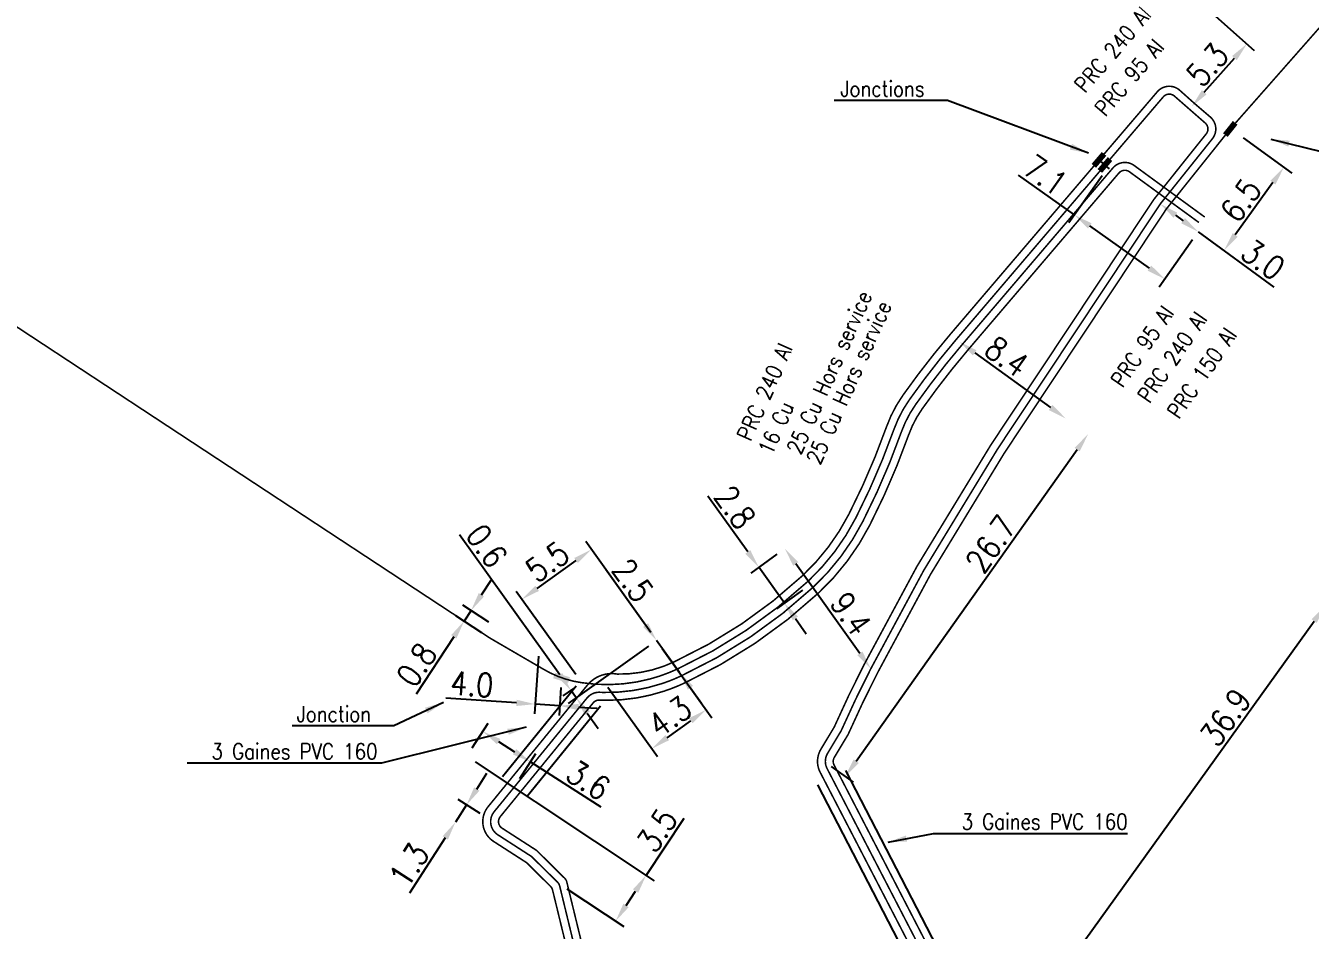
# Model space of a CAD drawing. Header units: millimetres. Extents: x 200000 to 200484, y 53266 to 53990.
# Drawn here: x 200071.4 to 200153.1, y 53547.8 to 53605.3 of the extents above; entities that cross this region are included whole.
import ezdxf
from ezdxf.enums import TextEntityAlignment as Align

# ---------------------------------------------------------------- set-up
doc = ezdxf.new("R2010")
doc.units = ezdxf.units.MM
doc.header["$PDMODE"] = 34
doc.layers.get('0').update_dxf_attribs({"linetype": 'CONTINUOUS'})
doc.layers.get('DEFPOINTS').update_dxf_attribs({"linetype": 'CONTINUOUS'})
for name, color, linetype in [('M_130', 3, 'M_ST_15'), ('M_300', 7, 'CONTINUOUS'), ('M_400', 7, 'CONTINUOUS'), ('M_908', 252, 'CONTINUOUS')]:
    doc.layers.add(name, color=color, linetype=linetype)
doc.styles.get("Standard").update_dxf_attribs({"font": 'romans.shx', "width": 0.85})
doc.linetypes.add('M_ST_15', pattern='A,5,-0.3,["XX",Standard,S=1,R=0,X=0,Y=-0.5],-2.5', length=7.8)
doc.linetypes.add('MT_HS', pattern='A,2,-1,["E",Standard,S=0.85,R=0,X=-0.27,Y=-0.4],-1', length=4)
doc.dimstyles.get("Standard").update_dxf_attribs({"dimtxt": 1.5, "dimasz": 1.2, "dimexe": 0.625, "dimexo": 0.625, "dimgap": 0.25, "dimtad": 1, "dimdec": 1, "dimzin": 0, "dimdsep": 46, "dimtxsty": 'Standard', "dimcen": -0.5, "dimadec": 0, "dimazin": 0, "dimtfac": 1, "dimtdec": 1, "dimtmove": 0, "dimatfit": 3, "dimfxl": 0, "dimtolj": 1, "dimtzin": 0, "dimarcsym": 0})

# ---------------------------------------------------------------- blocks, each defined once
blk = doc.blocks.new('*D8')
at = {"layer": 'DEFPOINTS', "color": 0, "linetype": 'Continuous', "transparency": 16777216}
for p in [(200154.055, 53568.433), (200154.055, 53568.433), (200132.52, 53538.468)]:
    blk.add_point(p, dxfattribs=at)
at = {"layer": 'M_130', "color": 0, "linetype": 'Continuous', "lineweight": -2, "transparency": 16777216}
blk.add_line((200133.22, 53539.443), (200153.355, 53567.458), dxfattribs=at)
at = {"layer": 'M_130', "color": 0, "linetype": 'Continuous', "transparency": 16777216}
for points in [[(200153.192, 53567.575), (200153.517, 53567.341), (200154.055, 53568.433)], [(200133.058, 53539.56), (200133.383, 53539.326), (200132.52, 53538.468)]]:
    blk.add_solid(points, dxfattribs=at)
at = {"layer": 'M_130', "color": 0, "linetype": 'Continuous', "transparency": 16777216, "insert": (200147.719, 53561.33), "char_height": 1.5, "attachment_point": 5, "rotation": 54.29521}
blk.add_mtext('\\A1;36.9', dxfattribs=at)
blk = doc.blocks.new('*D9')
at = {"layer": 'DEFPOINTS', "color": 0, "linetype": 'Continuous', "transparency": 16777216}
for p in [(200119.676, 53572.071), (200119.676, 53572.071), (200125.149, 53564.428)]:
    blk.add_point(p, dxfattribs=at)
at = {"layer": 'M_130', "color": 0, "linetype": 'Continuous', "lineweight": -2, "transparency": 16777216}
blk.add_line((200124.45, 53565.404), (200120.374, 53571.095), dxfattribs=at)
at = {"layer": 'M_130', "color": 0, "linetype": 'Continuous', "transparency": 16777216}
for points in [[(200120.537, 53571.212), (200120.212, 53570.979), (200119.676, 53572.071)], [(200124.613, 53565.52), (200124.287, 53565.288), (200125.149, 53564.428)]]:
    blk.add_solid(points, dxfattribs=at)
at = {"layer": 'M_130', "color": 0, "linetype": 'Continuous', "transparency": 16777216, "insert": (200123.876, 53567.923), "char_height": 1.5, "attachment_point": 5, "rotation": 305.60689}
blk.add_mtext('\\A1;9.4', dxfattribs=at)
blk = doc.blocks.new('*D2')
at = {"layer": 'DEFPOINTS', "color": 0, "linetype": 'Continuous', "transparency": 16777216}
for p in [(200146.414, 53606.529), (200149.074, 53604.183), (200142.908, 53602.554)]:
    blk.add_point(p, dxfattribs=at)
at = {"layer": 'M_130', "color": 0, "linetype": 'Continuous', "lineweight": -2, "transparency": 16777216}
for p, q in [((200146.883, 53606.115), (200149.543, 53603.769)), ((200146.362, 53601.108), (200148.281, 53603.283))]:
    blk.add_line(p, q, dxfattribs=at)
at = {"layer": 'M_130', "color": 0, "linetype": 'Continuous', "transparency": 16777216}
for points in [[(200148.131, 53603.415), (200148.431, 53603.15), (200149.074, 53604.183)], [(200146.212, 53601.24), (200146.512, 53600.976), (200145.569, 53600.208)]]:
    blk.add_solid(points, dxfattribs=at)
at = {"layer": 'M_130', "color": 0, "linetype": 'Continuous', "transparency": 16777216, "insert": (200146.571, 53602.857), "char_height": 1.5, "attachment_point": 5, "rotation": 48.58844}
blk.add_mtext('\\A1;5.3', dxfattribs=at)
blk = doc.blocks.new('*D0')
at = {"layer": 'DEFPOINTS', "color": 0, "linetype": 'Continuous', "transparency": 16777216}
for p in [(200143.562, 53593.999), (200145.984, 53592.229), (200145.984, 53592.229)]:
    blk.add_point(p, dxfattribs=at)
at = {"layer": 'M_130', "color": 0, "linetype": 'Continuous', "lineweight": -2, "transparency": 16777216}
for p, q in [((200144.531, 53593.291), (200145.016, 53592.937)), ((200145.984, 53592.229), (200150.795, 53588.715))]:
    blk.add_line(p, q, dxfattribs=at)
at = {"layer": 'M_130', "color": 0, "linetype": 'Continuous', "transparency": 16777216}
for points in [[(200144.649, 53593.452), (200144.413, 53593.129), (200143.562, 53593.999)], [(200145.134, 53593.098), (200144.898, 53592.775), (200145.984, 53592.229)]]:
    blk.add_solid(points, dxfattribs=at)
at = {"layer": 'M_130', "color": 0, "linetype": 'Continuous', "transparency": 16777216, "insert": (200150.104, 53590.458), "char_height": 1.5, "attachment_point": 5, "rotation": 323.84941}
blk.add_mtext('\\A1;3.0', dxfattribs=at)
blk = doc.blocks.new('*D1')
at = {"layer": 'DEFPOINTS', "color": 0, "linetype": 'Continuous', "transparency": 16777216}
for p in [(200137.557, 53580.346), (200138.967, 53579.346), (200122.112, 53558.567)]:
    blk.add_point(p, dxfattribs=at)
at = {"layer": 'M_130', "color": 0, "linetype": 'Continuous', "lineweight": -2, "transparency": 16777216}
for p, q in [((200124.216, 53558.546), (200138.273, 53578.368)), ((200122.621, 53558.206), (200124.031, 53557.206))]:
    blk.add_line(p, q, dxfattribs=at)
at = {"layer": 'M_130', "color": 0, "linetype": 'Continuous', "transparency": 16777216}
for points in [[(200138.11, 53578.483), (200138.436, 53578.252), (200138.967, 53579.346)], [(200124.052, 53558.662), (200124.379, 53558.431), (200123.521, 53557.568)]]:
    blk.add_solid(points, dxfattribs=at)
at = {"layer": 'M_130', "color": 0, "linetype": 'Continuous', "transparency": 16777216, "insert": (200132.793, 53572.369), "char_height": 1.5, "attachment_point": 5, "rotation": 54.65531}
blk.add_mtext('\\A1;26.7', dxfattribs=at)
blk = doc.blocks.new('M_300_03')
at = {"color": 0, "linetype": 'Continuous'}
blk.add_solid([(-0.5, 0.188), (-0.5, -0.188), (0.5, 0.188), (0.5, -0.188)], dxfattribs=at)
at = {"color": 0, "linetype": 'Continuous', "width": 0.75, "flags": 3}
for tag, p in [('DEF_LEG', (0, -5)), ('DEF_COUP', (0.048, -6.97)), ('DEF_TYPE', (0, -9))]:
    blk.add_attdef(tag, text='', height=1.2, dxfattribs=at).set_placement(p, align=Align.MIDDLE)
blk = doc.blocks.new('M_300_04')
at = {"color": 0, "linetype": 'Continuous'}
blk.add_line((0, 0.375), (0, -0.375), dxfattribs=at)
blk.add_solid([(-0.5, 0.188), (-0.5, -0.188), (0.5, 0.188), (0.5, -0.188)], dxfattribs=at)
at = {"color": 0, "linetype": 'Continuous', "width": 0.75, "flags": 3}
for tag, p in [('DEF_LEG', (0, -5)), ('DEF_COUP', (0.023, -7.005)), ('DEF_TYPE', (0, -9))]:
    blk.add_attdef(tag, text='', height=1.2, dxfattribs=at).set_placement(p, align=Align.MIDDLE)
blk = doc.blocks.new('*D3')
at = {"layer": 'DEFPOINTS', "color": 0, "linetype": 'Continuous', "transparency": 16777216}
for p in [(200148.326, 53598.567), (200144.531, 53593.291), (200147.635, 53591.058)]:
    blk.add_point(p, dxfattribs=at)
at = {"layer": 'M_130', "color": 0, "linetype": 'Continuous', "lineweight": -2, "transparency": 16777216}
for p, q in [((200148.834, 53598.203), (200151.937, 53595.97)), ((200150.729, 53595.361), (200148.335, 53592.033))]:
    blk.add_line(p, q, dxfattribs=at)
at = {"layer": 'M_130', "color": 0, "linetype": 'Continuous', "transparency": 16777216}
for points in [[(200150.567, 53595.478), (200150.892, 53595.244), (200151.43, 53596.335)], [(200148.173, 53592.149), (200148.498, 53591.916), (200147.635, 53591.058)]]:
    blk.add_solid(points, dxfattribs=at)
at = {"layer": 'M_130', "color": 0, "linetype": 'Continuous', "transparency": 16777216, "insert": (200148.69, 53594.239), "char_height": 1.5, "attachment_point": 5, "rotation": 54.27458}
blk.add_mtext('\\A1;6.5', dxfattribs=at)
blk = doc.blocks.new('*D10')
at = {"layer": 'DEFPOINTS', "color": 0, "linetype": 'Continuous', "transparency": 16777216}
for p in [(200140.234, 53596.307), (200145.985, 53592.229), (200143.853, 53589.223)]:
    blk.add_point(p, dxfattribs=at)
at = {"layer": 'M_130', "color": 0, "linetype": 'Continuous', "lineweight": -2, "transparency": 16777216}
for p, q in [((200138.102, 53593.302), (200134.537, 53595.83)), ((200139.873, 53595.798), (200137.741, 53592.792)), ((200142.874, 53589.917), (200139.081, 53592.607)), ((200145.623, 53591.719), (200143.491, 53588.713))]:
    blk.add_line(p, q, dxfattribs=at)
at = {"layer": 'M_130', "color": 0, "linetype": 'Continuous', "transparency": 16777216}
for points in [[(200139.197, 53592.771), (200138.965, 53592.444), (200138.102, 53593.302)], [(200142.99, 53590.08), (200142.758, 53589.754), (200143.853, 53589.223)]]:
    blk.add_solid(points, dxfattribs=at)
at = {"layer": 'M_130', "color": 0, "linetype": 'Continuous', "transparency": 16777216, "insert": (200136.261, 53595.834), "char_height": 1.5, "attachment_point": 5, "rotation": 324.65287}
blk.add_mtext('\\A1;7.1', dxfattribs=at)
blk = doc.blocks.new('*D11')
at = {"layer": 'DEFPOINTS', "color": 0, "linetype": 'Continuous', "transparency": 16777216}
for p in [(200130.788, 53585.235), (200137.557, 53580.346), (200137.557, 53580.346)]:
    blk.add_point(p, dxfattribs=at)
at = {"layer": 'M_130', "color": 0, "linetype": 'Continuous', "lineweight": -2, "transparency": 16777216}
blk.add_line((200131.761, 53584.532), (200136.584, 53581.049), dxfattribs=at)
at = {"layer": 'M_130', "color": 0, "linetype": 'Continuous', "transparency": 16777216}
for points in [[(200131.878, 53584.694), (200131.644, 53584.37), (200130.788, 53585.235)], [(200136.702, 53581.211), (200136.467, 53580.887), (200137.557, 53580.346)]]:
    blk.add_solid(points, dxfattribs=at)
at = {"layer": 'M_130', "color": 0, "linetype": 'Continuous', "transparency": 16777216, "insert": (200133.797, 53584.295), "char_height": 1.5, "attachment_point": 5, "rotation": 324.16543}
blk.add_mtext('\\A1;8.4', dxfattribs=at)
blk = doc.blocks.new('*D12')
at = {"layer": 'DEFPOINTS', "color": 0, "linetype": 'Continuous', "transparency": 16777216}
for p in [(200119.676, 53572.071), (200118.018, 53570.883), (200121.306, 53569.794)]:
    blk.add_point(p, dxfattribs=at)
at = {"layer": 'M_130', "color": 0, "linetype": 'Continuous', "lineweight": -2, "transparency": 16777216}
for p, q in [((200117.319, 53571.859), (200114.774, 53575.413)), ((200119.168, 53571.707), (200117.509, 53570.519)), ((200119.648, 53568.607), (200118.018, 53570.883)), ((200120.798, 53569.43), (200119.14, 53568.243)), ((200120.346, 53567.631), (200121.045, 53566.656))]:
    blk.add_line(p, q, dxfattribs=at)
at = {"layer": 'M_130', "color": 0, "linetype": 'Continuous', "transparency": 16777216}
for points in [[(200117.482, 53571.975), (200117.156, 53571.743), (200118.018, 53570.883)], [(200120.509, 53567.748), (200120.184, 53567.515), (200119.648, 53568.607)]]:
    blk.add_solid(points, dxfattribs=at)
at = {"layer": 'M_130', "color": 0, "linetype": 'Continuous', "transparency": 16777216, "insert": (200116.51, 53574.706), "char_height": 1.5, "attachment_point": 5, "rotation": 305.60689}
blk.add_mtext('\\A1;2.8', dxfattribs=at)
blk = doc.blocks.new('*D13')
at = {"layer": 'DEFPOINTS', "color": 0, "linetype": 'Continuous', "transparency": 16777216}
for p in [(200111.515, 53566.227), (200111.515, 53566.227), (200112.971, 53564.194)]:
    blk.add_point(p, dxfattribs=at)
at = {"layer": 'M_130', "color": 0, "linetype": 'Continuous', "lineweight": -2, "transparency": 16777216}
for p, q in [((200110.817, 53567.203), (200108.271, 53570.757)), ((200112.971, 53564.194), (200111.515, 53566.227)), ((200113.669, 53563.219), (200114.368, 53562.243))]:
    blk.add_line(p, q, dxfattribs=at)
at = {"layer": 'M_130', "color": 0, "linetype": 'Continuous', "transparency": 16777216}
for points in [[(200110.979, 53567.319), (200110.654, 53567.086), (200111.515, 53566.227)], [(200113.832, 53563.335), (200113.507, 53563.102), (200112.971, 53564.194)]]:
    blk.add_solid(points, dxfattribs=at)
at = {"layer": 'M_130', "color": 0, "linetype": 'Continuous', "transparency": 16777216, "insert": (200110.008, 53570.05), "char_height": 1.5, "attachment_point": 5, "rotation": 305.60689}
blk.add_mtext('\\A1;2.5', dxfattribs=at)
blk = doc.blocks.new('*D14')
at = {"layer": 'DEFPOINTS', "color": 0, "linetype": 'Continuous', "transparency": 16777216}
for p in [(200111.515, 53566.227), (200108.06, 53563.752), (200114.674, 53561.816)]:
    blk.add_point(p, dxfattribs=at)
at = {"layer": 'M_130', "color": 0, "linetype": 'Continuous', "lineweight": -2, "transparency": 16777216}
for p, q in [((200111.879, 53565.719), (200115.038, 53561.308)), ((200108.424, 53563.244), (200111.583, 53558.833)), ((200112.194, 53560.04), (200113.698, 53561.117))]:
    blk.add_line(p, q, dxfattribs=at)
at = {"layer": 'M_130', "color": 0, "linetype": 'Continuous', "transparency": 16777216}
for points in [[(200113.582, 53561.28), (200113.815, 53560.955), (200114.674, 53561.816)], [(200112.078, 53560.203), (200112.311, 53559.877), (200111.219, 53559.341)]]:
    blk.add_solid(points, dxfattribs=at)
at = {"layer": 'M_130', "color": 0, "linetype": 'Continuous', "transparency": 16777216, "insert": (200112.364, 53561.392), "char_height": 1.5, "attachment_point": 5, "rotation": 35.60689}
blk.add_mtext('\\A1;4.3', dxfattribs=at)
blk = doc.blocks.new('*D15')
at = {"layer": 'DEFPOINTS', "color": 0, "linetype": 'Continuous', "transparency": 16777216}
for p in [(200111.515, 53566.227), (200106.735, 53563.542), (200106.41, 53562.571)]:
    blk.add_point(p, dxfattribs=at)
at = {"layer": 'M_130', "color": 0, "linetype": 'Continuous', "lineweight": -2, "transparency": 16777216}
for p, q in [((200105.362, 53564.034), (200098.975, 53572.953)), ((200111.007, 53565.863), (200105.902, 53562.207)), ((200106.227, 53563.178), (200105.552, 53562.695)), ((200106.41, 53562.571), (200106.06, 53563.059)), ((200107.108, 53561.595), (200107.807, 53560.619))]:
    blk.add_line(p, q, dxfattribs=at)
at = {"layer": 'M_130', "color": 0, "linetype": 'Continuous', "transparency": 16777216}
for points in [[(200105.524, 53564.151), (200105.199, 53563.918), (200106.06, 53563.059)], [(200107.271, 53561.712), (200106.946, 53561.479), (200106.41, 53562.571)]]:
    blk.add_solid(points, dxfattribs=at)
at = {"layer": 'M_130', "color": 0, "linetype": 'Continuous', "transparency": 16777216, "insert": (200100.711, 53572.246), "char_height": 1.5, "attachment_point": 5, "rotation": 305.60689}
blk.add_mtext('\\A1;0.6', dxfattribs=at)
blk = doc.blocks.new('*D16')
at = {"layer": 'DEFPOINTS', "color": 0, "linetype": 'Continuous', "transparency": 16777216}
for p in [(200107.372, 53572.013), (200111.515, 53566.227), (200106.735, 53563.542)]:
    blk.add_point(p, dxfattribs=at)
at = {"layer": 'M_130', "color": 0, "linetype": 'Continuous', "lineweight": -2, "transparency": 16777216}
for p, q in [((200111.151, 53566.735), (200107.008, 53572.521)), ((200103.916, 53569.539), (200106.396, 53571.314)), ((200106.371, 53564.05), (200102.577, 53569.348))]:
    blk.add_line(p, q, dxfattribs=at)
at = {"layer": 'M_130', "color": 0, "linetype": 'Continuous', "transparency": 16777216}
for points in [[(200106.28, 53571.477), (200106.512, 53571.152), (200107.372, 53572.013)], [(200103.8, 53569.701), (200104.033, 53569.376), (200102.941, 53568.84)]]:
    blk.add_solid(points, dxfattribs=at)
at = {"layer": 'M_130', "color": 0, "linetype": 'Continuous', "transparency": 16777216, "insert": (200104.574, 53571.24), "char_height": 1.5, "attachment_point": 5, "rotation": 35.60689}
blk.add_mtext('\\A1;5.5', dxfattribs=at)
blk = doc.blocks.new('*D17')
at = {"layer": 'DEFPOINTS', "color": 0, "linetype": 'Continuous', "transparency": 16777216}
for p in [(200100.458, 53560.439), (200099.447, 53558.857), (200102.479, 53556.917)]:
    blk.add_point(p, dxfattribs=at)
at = {"layer": 'M_130', "color": 0, "linetype": 'Continuous', "lineweight": -2, "transparency": 16777216}
for p, q in [((200099.783, 53559.384), (200100.795, 53560.965)), ((200101.469, 53559.792), (200102.48, 53559.146)), ((200102.816, 53557.444), (200103.828, 53559.026)), ((200103.491, 53558.499), (200107.97, 53555.635))]:
    blk.add_line(p, q, dxfattribs=at)
at = {"layer": 'M_130', "color": 0, "linetype": 'Continuous', "transparency": 16777216}
for points in [[(200101.577, 53559.961), (200101.361, 53559.624), (200100.458, 53560.439)], [(200102.588, 53559.314), (200102.372, 53558.977), (200103.491, 53558.499)]]:
    blk.add_solid(points, dxfattribs=at)
at = {"layer": 'M_130', "color": 0, "linetype": 'Continuous', "transparency": 16777216, "insert": (200107.173, 53557.332), "char_height": 1.5, "attachment_point": 5, "rotation": 327.40117}
blk.add_mtext('\\A1;3.6', dxfattribs=at)
blk = doc.blocks.new('*D18')
at = {"layer": 'DEFPOINTS', "color": 0, "linetype": 'Continuous', "transparency": 16777216}
for p in [(200098.722, 53554.671), (200098.722, 53554.671), (200100.81, 53554.872)]:
    blk.add_point(p, dxfattribs=at)
at = {"layer": 'M_130', "color": 0, "linetype": 'Continuous', "lineweight": -2, "transparency": 16777216}
for p, q in [((200100.077, 53556.772), (200100.727, 53557.781)), ((200100.284, 53555.211), (200098.901, 53556.102)), ((200099.426, 53555.763), (200098.722, 53554.671)), ((200098.072, 53553.662), (200095.803, 53550.141))]:
    blk.add_line(p, q, dxfattribs=at)
at = {"layer": 'M_130', "color": 0, "linetype": 'Continuous', "transparency": 16777216}
for points in [[(200099.908, 53556.88), (200100.245, 53556.664), (200099.426, 53555.763)], [(200097.904, 53553.77), (200098.24, 53553.554), (200098.722, 53554.671)]]:
    blk.add_solid(points, dxfattribs=at)
at = {"layer": 'M_130', "color": 0, "linetype": 'Continuous', "transparency": 16777216, "insert": (200095.772, 53551.939), "char_height": 1.5, "attachment_point": 5, "rotation": 57.20182}
blk.add_mtext('\\A1;1.3', dxfattribs=at)
blk = doc.blocks.new('*D19')
at = {"layer": 'DEFPOINTS', "color": 0, "linetype": 'Continuous', "transparency": 16777216}
for p in [(200099.712, 53568.127), (200101.368, 53567.038), (200100.928, 53566.37)]:
    blk.add_point(p, dxfattribs=at)
at = {"layer": 'M_130', "color": 0, "linetype": 'Continuous', "lineweight": -2, "transparency": 16777216}
for p, q in [((200100.371, 53569.13), (200101.03, 53570.133)), ((200100.846, 53567.381), (200099.19, 53568.471)), ((200100.406, 53566.713), (200098.75, 53567.802)), ((200099.712, 53568.127), (200099.272, 53567.459)), ((200098.613, 53566.456), (200096.211, 53562.804))]:
    blk.add_line(p, q, dxfattribs=at)
at = {"layer": 'M_130', "color": 0, "linetype": 'Continuous', "transparency": 16777216}
for points in [[(200100.204, 53569.24), (200100.538, 53569.02), (200099.712, 53568.127)], [(200098.446, 53566.566), (200098.78, 53566.346), (200099.272, 53567.459)]]:
    blk.add_solid(points, dxfattribs=at)
at = {"layer": 'M_130', "color": 0, "linetype": 'Continuous', "transparency": 16777216, "insert": (200096.246, 53564.678), "char_height": 1.5, "attachment_point": 5, "rotation": 56.66731}
blk.add_mtext('\\A1;0.8', dxfattribs=at)
blk = doc.blocks.new('*D20')
at = {"layer": 'DEFPOINTS', "color": 0, "linetype": 'Continuous', "transparency": 16777216}
for p in [(200099.447, 53558.857), (200110.847, 53551.279), (200105.288, 53550.771)]:
    blk.add_point(p, dxfattribs=at)
at = {"layer": 'M_130', "color": 0, "linetype": 'Continuous', "lineweight": -2, "transparency": 16777216}
for p, q in [((200099.967, 53558.511), (200111.367, 53550.933)), ((200110.847, 53551.279), (200113.267, 53554.919)), ((200105.809, 53550.425), (200109.43, 53548.018)), ((200109.573, 53549.363), (200110.182, 53550.279))]:
    blk.add_line(p, q, dxfattribs=at)
at = {"layer": 'M_130', "color": 0, "linetype": 'Continuous', "transparency": 16777216}
for points in [[(200110.016, 53550.39), (200110.349, 53550.168), (200110.847, 53551.279)], [(200109.407, 53549.474), (200109.74, 53549.252), (200108.909, 53548.364)]]:
    blk.add_solid(points, dxfattribs=at)
at = {"layer": 'M_130', "color": 0, "linetype": 'Continuous', "transparency": 16777216, "insert": (200111.556, 53554.152), "char_height": 1.5, "attachment_point": 5, "rotation": 56.38499}
blk.add_mtext('\\A1;3.5', dxfattribs=at)
blk = doc.blocks.new('*D42')
at = {"layer": 'DEFPOINTS', "color": 0, "linetype": 'Continuous', "transparency": 16777216}
for p in [(200104.047, 53565.84), (200105.471, 53563.854), (200103.8, 53562.173)]:
    blk.add_point(p, dxfattribs=at)
at = {"layer": 'M_130', "color": 0, "linetype": 'Continuous', "lineweight": -2, "transparency": 16777216}
for p, q in [((200104.005, 53565.217), (200103.758, 53561.55)), ((200102.603, 53562.254), (200098.116, 53562.556)), ((200105.429, 53563.23), (200105.309, 53561.445)), ((200105.351, 53562.069), (200103.8, 53562.173)), ((200106.548, 53561.988), (200107.745, 53561.908))]:
    blk.add_line(p, q, dxfattribs=at)
at = {"layer": 'M_130', "color": 0, "linetype": 'Continuous', "transparency": 16777216}
for points in [[(200102.616, 53562.454), (200102.589, 53562.055), (200103.8, 53562.173)], [(200106.561, 53562.188), (200106.534, 53561.789), (200105.351, 53562.069)]]:
    blk.add_solid(points, dxfattribs=at)
at = {"layer": 'M_130', "color": 0, "linetype": 'Continuous', "transparency": 16777216, "insert": (200099.765, 53563.448), "char_height": 1.5, "attachment_point": 5, "rotation": 356.14487}
blk.add_mtext('\\A1;4.0', dxfattribs=at)

msp = doc.modelspace()

# ---------------------------------------------------------------- linework, layer by layer
at = {"layer": 'M_130'}
msp.add_lwpolyline([(200133.649, 53519.756, 0.1, 0.1, 0), (200134.815, 53518.734, 0.1, 0.1, 0.414214), (200136.932, 53518.873, 0.1, 0.1, 0), (200141.969, 53524.617, 0.1, 0.1, 0.385275), (200141.937, 53526.629, 0.1, 0.1, 0), (200138.093, 53530.747, 0.1, 0.1, 0), (200132.964, 53538.698, 0.1, 0.1, 0), (200122.812, 53558.301, 0.1, 0.1, -0.260435), (200122.828, 53558.789, 0.1, 0.1, 0), (200123.704, 53560.246, 0.1, 0.1, 0), (200124.635, 53562.268, 0.1, 0.1, 0), (200125.593, 53564.199, 0.1, 0.1, 0), (200128.946, 53570.431, 0.1, 0.1, 0), (200133.634, 53578.138, 0.1, 0.1, 0), (200141.567, 53590.087, 0.1, 0.1, 0), (200143.953, 53593.686, 0.1, 0.1, 0), (200148.017, 53598.774, 0.1, 0.1, 0), (200184.904, 53640.651, 0.1, 0.1, -0.37742), (200185.56, 53640.735, 0.1, 0.1, 0), (200206.066, 53626.86, 0.1, 0.1, 0.40579)], format="xyseb", dxfattribs=at)
at = {"layer": 'M_130', "const_width": 0.1}
for points in [[(200132.076, 53538.238), (200121.924, 53557.841, -0.260435), (200121.971, 53559.304), (200122.819, 53560.714), (200123.733, 53562.699), (200124.704, 53564.658), (200128.077, 53570.928), (200132.79, 53578.675), (200140.734, 53590.64), (200143.145, 53594.275), (200146.488, 53598.462, 0.401479), (200146.426, 53599.151), (200145.439, 53600.014), (200144.463, 53600.868, 0.416934), (200143.755, 53600.816), (200140.05, 53596.476), (200140.05, 53596.476), (200130.598, 53585.397, 0.02285), (200127.591, 53581.528, 0.068502), (200126.612, 53579.638, -0.032697), (200124.197, 53574.031, -0.08758), (200121.136, 53569.977, -0.079021), (200112.866, 53564.421, -0.043772), (200111.127, 53563.783, -0.104886), (200106.735, 53563.542, -0.10043), (200104.294, 53564.411), (200100.928, 53566.37), (200067.512, 53588.35)], [(200132.52, 53538.468), (200122.368, 53558.071, -0.260435), (200122.399, 53559.046), (200123.261, 53560.48), (200124.184, 53562.484), (200125.149, 53564.428), (200128.512, 53570.68), (200133.212, 53578.407), (200141.151, 53590.364), (200143.562, 53593.999), (200146.879, 53598.15, 0.40158), (200146.755, 53599.527), (200145.744, 53600.394), (200144.792, 53601.244, 0.416934), (200143.375, 53601.141), (200139.669, 53596.801), (200139.669, 53596.801), (200130.217, 53585.722, 0.02285), (200127.183, 53581.817, 0.068502), (200126.141, 53579.806, -0.032697), (200123.751, 53574.258, -0.08758), (200120.795, 53570.343, -0.079031), (200112.654, 53564.874, -0.117029), (200109.02, 53564.086), (200109.02, 53564.086, 0.272912), (200107.113, 53563.383), (200100.798, 53555.649, 0.447486), (200101.147, 53553.439), (200103.205, 53552.114, -0.051927), (200103.285, 53552.049), (200104.765, 53550.585, -0.138879), (200104.899, 53550.348), (200105.726, 53546.952, -0.197054)]]:
    msp.add_lwpolyline(points, format="xyb", dxfattribs=at)
at = {"layer": 'M_400'}
for p, q in [((200106.406, 53563.308), (200101.705, 53557.55)), ((200107.955, 53562.043), (200103.254, 53556.285)), ((200129.694, 53546.101), (200123.553, 53557.959)), ((200127.918, 53545.181), (200121.777, 53557.04))]:
    msp.add_line(p, q, dxfattribs=at)
at = {"layer": 'M_908', "linetype": 'MT_HS'}
for points in [[(200146.391, 53593.17, 0.1, 0.1, 0), (200141.901, 53596.451, 0.1, 0.1, 0.392312), (200140.55, 53596.292, 0.1, 0.1, 0), (200130.978, 53585.073, 0.1, 0.1, 0.02285), (200128, 53581.24, 0.1, 0.1, 0.068502), (200127.083, 53579.471, 0.1, 0.1, -0.032697), (200124.642, 53573.803, 0.1, 0.1, -0.08758), (200121.476, 53569.611, 0.1, 0.1, -0.079021), (200113.076, 53563.967, 0.1, 0.1, -0.029355), (200111.867, 53563.484, 0.1, 0.1, -0.085732), (200108.111, 53562.919, 0.1, 0.1, 0), (200107.918, 53562.929, 0.1, 0.1, 0.239486), (200107.089, 53562.563, 0.1, 0.1, 0), (200102.479, 53556.917, 0.1, 0.1, 0), (200101.185, 53555.332, 0.1, 0.1, 0.447486), (200101.418, 53553.859, 0.1, 0.1, 0), (200103.519, 53552.506, 0.1, 0.1, -0.051927), (200103.6, 53552.441, 0.1, 0.1, 0), (200105.217, 53550.841, 0.1, 0.1, -0.138879), (200105.352, 53550.604, 0.1, 0.1, 0), (200106.254, 53546.896, 0.1, 0.1, -0.02537)], [(200146.022, 53592.821, 0.1, 0.1, 0), (200141.606, 53596.047, 0.1, 0.1, 0.392312), (200140.93, 53595.968, 0.1, 0.1, 0), (200131.358, 53584.748, 0.1, 0.1, 0.02285), (200128.408, 53580.951, 0.1, 0.1, 0.068502), (200127.554, 53579.304, 0.1, 0.1, -0.032697), (200125.087, 53573.576, 0.1, 0.1, -0.08758), (200121.817, 53569.245, 0.1, 0.1, -0.079027), (200113.285, 53563.513, 0.1, 0.1, -0.030562), (200111.969, 53562.992, 0.1, 0.1, -0.079037), (200108.42, 53562.42, 0.1, 0.1, 0), (200107.877, 53562.433, 0.1, 0.1, 0.231442), (200107.478, 53562.25, 0.1, 0.1, 0), (200102.867, 53556.601, 0.1, 0.1, 0), (200101.573, 53555.016, 0.1, 0.1, 0.447486), (200101.689, 53554.28, 0.1, 0.1, 0), (200103.834, 53552.898, 0.1, 0.1, -0.051927), (200103.915, 53552.833, 0.1, 0.1, 0), (200105.67, 53551.097, 0.1, 0.1, -0.138879), (200105.804, 53550.86, 0.1, 0.1, 0), (200106.74, 53547.014, 0.1, 0.1, -0.025366)]]:
    msp.add_lwpolyline(points, format="xyseb", dxfattribs=at)

# ---------------------------------------------------------------- block references
at = {"layer": 'M_300'}
for name, p, rotation in [('M_300_03', (200148.017, 53598.774), 231.3767471095057), ('M_300_03', (200139.663, 53596.807), 49.42597651922722), ('M_300_04', (200140.043, 53596.481), 229.4259765214278), ('M_300_03', (200105.471, 53563.854), 163.2383778715946)]:
    msp.add_blockref(name, p, dxfattribs=dict(at, rotation=rotation))

# ---------------------------------------------------------------- texts
at = {"layer": 'M_130', "width": 0.85}
for s, rotation, p in [('PRC 240 Al', 49.43025, (200140.545, 53603.824)), ('PRC 95 Al', 49.43025, (200141.599, 53602.048)), ('PRC 95 Al', 55.42788, (200142.423, 53584.937)), ('PRC 240 Al', 55.42788, (200144.332, 53584.253)), ('PRC 150 Al ', 55.42788, (200146.38, 53583.483)), ('PRC 240 Al', 65.81168, (200118.399, 53582.046)), ('16 Cu', 65.81168, (200119.115, 53579.743))]:
    msp.add_text(s, height=1, rotation=rotation, dxfattribs=at).set_placement(p, align=Align.MIDDLE)
at = {"layer": 'M_300', "char_height": 1, "attachment_point": 6}
for s, insert in [('Jonctions', (200128.567, 53601.33)), ('Jonction', (200093.354, 53561.547))]:
    msp.add_mtext(s, dxfattribs=dict(at, insert=insert))
at = {"layer": 'M_400', "char_height": 1, "attachment_point": 6}
for s, insert in [('3 Gaines PVC 160 ', (200093.762, 53559.165)), ('3 Gaines PVC 160', (200141.49, 53554.7))]:
    msp.add_mtext(s, dxfattribs=dict(at, insert=insert))
at = {"layer": 'M_908', "width": 0.85}
for p in [(200122.482, 53583.297), (200123.723, 53582.653)]:
    msp.add_text('25 Cu Hors service', height=1, rotation=65.81168, dxfattribs=at).set_placement(p, align=Align.MIDDLE)

# ---------------------------------------------------------------- dimensions: what is measured, and where the dimension line sits
at = {"layer": 'M_130', "linetype": 'Continuous'}
for base, p1, p2, angle, override, picture, middle in [((200149.074, 53604.183), (200142.908, 53602.554), (200146.414, 53606.529), 48.58844, {"dimse1": 1}, '*D2', (200147.321, 53602.195)), ((200147.635, 53591.058), (200148.326, 53598.567), (200144.531, 53593.291), 234.27458, {"dimse2": 1}, '*D3', (200149.502, 53593.655)), ((200138.967, 53579.346), (200122.112, 53558.567), (200137.557, 53580.346), 54.65531, {"dimse2": 1}, '*D1', (200133.608, 53571.79)), ((200154.055, 53568.433), (200132.52, 53538.468), (200154.055, 53568.433), 54.29521, {"dimzin": 13, "dimtofl": 0}, '*D8', (200148.531, 53560.746))]:
    dim = msp.add_linear_dim(base=base, p1=p1, p2=p2, angle=angle, dimstyle='Standard', override=override, dxfattribs=at)
    dim.commit()
    dim.dimension.update_dxf_attribs({"geometry": picture, "text_midpoint": middle, "dimtype": 161})
for base, p1, p2, angle, picture, middle, dimtype in [((200143.8526, 53589.2231), (200140.2341, 53596.3074), (200145.9845, 53592.2288), 144.65287, '*D10', (200135.6823, 53595.0181), 160), ((200145.984, 53592.229), (200143.562, 53593.999), (200145.984, 53592.229), 323.84941, '*D0', (200149.514, 53589.65), 161), ((200137.557, 53580.346), (200130.788, 53585.235), (200137.557, 53580.346), 144.16543, '*D11', (200133.211, 53583.485), 160), ((200118.018, 53570.883), (200121.306, 53569.794), (200119.676, 53572.071), 305.60689, '*D12', (200115.697, 53574.124), 160), ((200106.41, 53562.571), (200106.735, 53563.542), (200111.515, 53566.227), 125.60689, '*D15', (200099.898, 53571.663), 160), ((200107.372, 53572.013), (200106.735, 53563.542), (200111.515, 53566.227), 215.60689, '*D16', (200105.156, 53570.426), 160), ((200111.515, 53566.227), (200112.971, 53564.194), (200111.515, 53566.227), 305.60689, '*D13', (200109.195, 53569.467), 160), ((200119.676, 53572.071), (200125.149, 53564.428), (200119.676, 53572.071), 125.60689, '*D9', (200123.063, 53567.341), 161), ((200099.712, 53568.127), (200100.928, 53566.37), (200101.368, 53567.038), 236.66731, '*D19', (200097.082, 53564.129), 160), ((200100.458, 53560.439), (200102.479, 53556.917), (200099.447, 53558.857), 327.40117, '*D17', (200106.634, 53556.489), 160), ((200110.847, 53551.279), (200105.288, 53550.771), (200099.447, 53558.857), 236.38499, '*D20', (200112.389, 53553.598), 160), ((200098.722, 53554.671), (200100.81, 53554.872), (200098.722, 53554.671), 57.20182, '*D18', (200096.613, 53551.397), 160)]:
    dim = msp.add_linear_dim(base=base, p1=p1, p2=p2, angle=angle, dimstyle='Standard', dxfattribs=at)
    dim.commit()
    dim.dimension.update_dxf_attribs({"geometry": picture, "text_midpoint": middle, "dimtype": dimtype})
dim = msp.add_linear_dim(base=(200103.8, 53562.173), p1=(200105.471, 53563.854), p2=(200104.047, 53565.84), angle=356.14487, text='4.0', dimstyle='Standard', dxfattribs=at)
dim.commit()
dim.dimension.update_dxf_attribs({"geometry": '*D42', "text_midpoint": (200099.698, 53562.45), "dimtype": 160})
dim = msp.add_linear_dim(base=(200114.674, 53561.8158), p1=(200108.0598, 53563.7525), p2=(200111.5152, 53566.2269), angle=215.60689, dimstyle='Standard', dxfattribs=at)
dim.commit()
dim.dimension.update_dxf_attribs({"geometry": '*D14', "text_midpoint": (200112.3641, 53561.3916)})

# ---------------------------------------------------------------- leaders
at = {"layer": 'M_300', "annotation_type": 0, "has_hookline": 1}
for points, hookline_direction, text_width in [([(200139.003, 53597.225), (200130.017, 53600.58), (200128.817, 53600.58)], 1, 5.748), ([(200150.597, 53598.126), (200156.941, 53596.561)], 0, 5.019), ([(200097.951, 53562.28), (200094.804, 53560.797), (200093.604, 53560.797)], 1, 5.019)]:
    msp.add_leader(points, dimstyle='Standard', dxfattribs=dict(at, hookline_direction=hookline_direction, text_width=text_width))
at = {"layer": 'M_400', "annotation_type": 0, "has_hookline": 1, "text_width": 12.102}
for points, hookline_direction in [([(200103.229, 53560.705), (200094.012, 53558.415)], 1), ([(200126.245, 53553.397), (200129.138, 53553.95)], 0)]:
    msp.add_leader(points, dimstyle='Standard', dxfattribs=dict(at, hookline_direction=hookline_direction))

doc.saveas('drawing.dxf')
